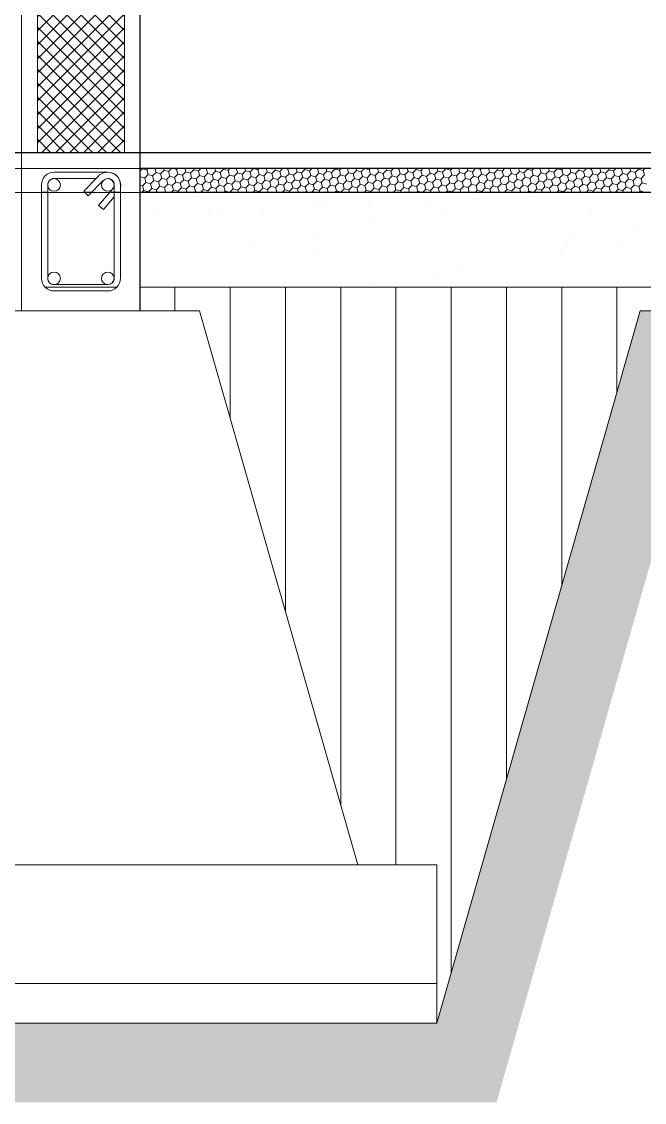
# Model space of a CAD drawing. Header units: millimetres. Extents: x -12161372 to 46643, y -9506984 to 15358.
# Drawn here: x 34884.7 to 34963.4, y 4065.6 to 4202.1 of the extents above; entities that cross this region are included whole.
import ezdxf

# ---------------------------------------------------------------- set-up
doc = ezdxf.new("R2010")
doc.units = ezdxf.units.MM
for name, color, linetype, lineweight in [('as', 7, 'Continuous', 0), ('bata', 249, 'Continuous', 9), ('detail balok', 7, 'Continuous', 9), ('dinding', 110, 'Continuous', 9), ('pondasi', 7, 'Continuous', 13)]:
    doc.layers.add(name, color=color, linetype=linetype, lineweight=lineweight)
doc.layers.add('NOITHAT', color=21, linetype='Continuous')
doc.layers.add('sloof', color=7, linetype='Continuous')

# ---------------------------------------------------------------- blocks, each defined once
blk = doc.blocks.new('*U171')
h = blk.add_hatch()
h.set_pattern_fill('ANSI37', color=256, scale=10)
h.set_pattern_definition([(45, (0, -112.2057), (-0.88388348, 0.88388348), []), (135, (0, -112.2057), (-0.88388348, -0.88388348), [])])
h.paths.add_polyline_path([(-12037.03, 6544.72), (-12026.03, 6544.72), (-12026.03, 6564.72), (-12037.03, 6564.72)])
at = {"layer": 'bata'}
blk.add_lwpolyline([(-12037.03, 6544.72), (-12037.03, 6564.72), (-12026.03, 6564.72), (-12026.03, 6544.72)], close=True, dxfattribs=at)
at = {"layer": 'dinding'}
blk.add_lwpolyline([(-12039.03, 6544.72), (-12039.03, 6564.72), (-12024.03, 6564.72), (-12024.03, 6544.72)], close=True, dxfattribs=at)

msp = doc.modelspace()

# ---------------------------------------------------------------- hatches: boundary and pattern name
at = {"layer": 'pondasi', "ltscale": 10}
h = msp.add_hatch(dxfattribs=at)
h.set_pattern_fill('AR-PARQ1', color=256, scale=0.07)
h.set_pattern_definition([(90, (0, 1661.965), (-21.336, 21.336), [21.336, -21.336]), (90, (3.556, 1661.965), (-21.336, 21.336), [21.336, -21.336]), (90, (7.112, 1661.965), (-21.336, 21.336), [21.336, -21.336]), (90, (10.668, 1661.965), (-21.336, 21.336), [21.336, -21.336]), (90, (14.224, 1661.965), (-21.336, 21.336), [21.336, -21.336]), (90, (17.78, 1661.965), (-21.336, 21.336), [21.336, -21.336]), (90, (21.336, 1661.965), (-21.336, 21.336), [21.336, -21.336]), (0, (0, 1683.3), (21.336, -21.336), [21.336, -21.336]), (0, (0, 1686.857), (21.336, -21.336), [21.336, -21.336]), (0, (0, 1690.413), (21.336, -21.336), [21.336, -21.336]), (0, (0, 1693.969), (21.336, -21.336), [21.336, -21.336]), (0, (0, 1697.525), (21.336, -21.336), [21.336, -21.336]), (0, (0, 1701.08), (21.336, -21.336), [21.336, -21.336]), (0, (0, 1704.637), (21.336, -21.336), [21.336, -21.336])])
h.paths.add_polyline_path([(33999.66, 4075.56), (33999.66, 4065.56), (34059.703, 4065.56), (34085.417, 4155.56), (34213.826, 4155.56), (34239.54, 4065.56), (34344.626, 4065.56), (34370.34, 4155.56), (34513.903, 4155.56), (34539.617, 4065.56), (34644.703, 4065.56), (34670.417, 4155.56), (34813.903, 4155.56), (34839.617, 4065.56), (34944.703, 4065.56), (34970.417, 4155.56), (35098.903, 4155.56), (35124.617, 4065.56), (35229.703, 4065.56), (35263.589, 4185.56), (35253.589, 4185.56), (35222.16, 4075.56), (35132.16, 4075.56), (35106.446, 4165.56), (34962.874, 4165.56), (34937.16, 4075.56), (34847.16, 4075.56), (34821.446, 4165.56), (34662.874, 4165.56), (34637.16, 4075.56), (34547.16, 4075.56), (34521.446, 4165.56), (34362.797, 4165.56), (34337.083, 4075.56), (34247.083, 4075.56), (34221.369, 4165.56), (34077.874, 4165.56), (34052.16, 4075.56)])
h.paths.add_polyline_path([(33932.137, 4180.641), (33932.056, 4180.56), (33932.16, 4180.56)])
h = msp.add_hatch(dxfattribs=at)
h.set_pattern_fill('ANSI31', color=256, scale=2.2, angle=45)
h.set_pattern_definition([(90, (0, 1661.965), (-6.985, 9e-16), [])])
h.paths.add_polyline_path([(35132.16, 4075.56), (35132.16, 4095.56), (35142.16, 4095.56), (35162.16, 4165.56), (35169.66, 4165.56), (35169.66, 4168.56), (34899.66, 4168.56), (34899.66, 4165.56), (34907.16, 4165.56), (34927.16, 4095.56), (34937.16, 4095.56), (34937.16, 4075.56), (34962.874, 4165.56), (35106.446, 4165.56)])
h.paths.add_polyline_path([(35248.732, 4168.56), (35184.66, 4168.56), (35184.66, 4165.56), (35192.16, 4165.56), (35212.16, 4095.56), (35222.16, 4095.56), (35222.16, 4075.56)])
h.paths.add_polyline_path([(34847.16, 4075.56), (34847.16, 4095.56), (34857.16, 4095.56), (34877.16, 4165.56), (34884.66, 4165.56), (34884.66, 4168.56), (34599.66, 4168.56), (34599.66, 4165.56), (34607.16, 4165.56), (34627.16, 4095.56), (34637.16, 4095.56), (34637.16, 4075.56), (34662.874, 4165.56), (34821.446, 4165.56)])
h.paths.add_polyline_path([(34299.583, 4168.56), (34299.583, 4165.56), (34307.083, 4165.56), (34327.083, 4095.56), (34337.083, 4095.56), (34337.083, 4075.56), (34362.797, 4165.56), (34521.446, 4165.56), (34547.16, 4075.56), (34547.16, 4095.56), (34557.16, 4095.56), (34577.16, 4165.56), (34584.66, 4165.56), (34584.66, 4168.56)])
h.paths.add_polyline_path([(34247.083, 4075.56), (34247.083, 4095.56), (34257.083, 4095.56), (34277.083, 4165.56), (34284.583, 4165.56), (34284.583, 4168.56), (34014.66, 4168.56), (34014.66, 4165.56), (34022.16, 4165.56), (34042.16, 4095.56), (34052.16, 4095.56), (34052.16, 4075.56), (34077.874, 4165.56), (34221.369, 4165.56)])

# ---------------------------------------------------------------- linework, layer by layer
at = {"layer": 'as', "ltscale": 10}
for p, q in [((34899.66, 4185.56), (34899.66, 4406.717)), ((34894.143, 4182.304), (34892.508, 4180.662)), ((34894.974, 4182.004), (34893.075, 4180.097)), ((34892.508, 4180.662), (34893.075, 4180.097)), ((34896.149, 4180.918), (34894.398, 4178.875)), ((34896.368, 4179.945), (34895.005, 4178.354)), ((34895.005, 4178.354), (34894.398, 4178.875)), ((34877.16, 4165.56), (34907.16, 4165.56)), ((34907.16, 4165.56), (34927.16, 4095.56)), ((34962.874, 4165.56), (34937.16, 4075.56)), ((34937.16, 4095.56), (34847.16, 4095.56)), ((34857.16, 4095.56), (34927.16, 4095.56)), ((34937.16, 4075.56), (34937.16, 4095.56)), ((34847.16, 4080.56), (34937.16, 4080.56)), ((34847.16, 4075.56), (34937.16, 4075.56))]:
    msp.add_line(p, q, dxfattribs=at)
msp.add_lwpolyline([(34884.66, 4185.56), (34884.66, 4165.56), (34899.66, 4165.56), (34899.66, 4185.56)], dxfattribs=at)
msp.add_lwpolyline([(34895.568, 4183.068), (34888.768, 4183.068, 0.4142136), (34887.168, 4181.468), (34887.168, 4169.668, 0.4142136), (34888.768, 4168.068), (34895.568, 4168.068, 0.4142136), (34897.168, 4169.668), (34897.168, 4181.468, 0.4142136)], format="xyb", close=True, dxfattribs=at)
for points in [[(34894.108, 4182.268), (34888.768, 4182.268, 0.4142136), (34887.968, 4181.468), (34887.968, 4169.668, 0.4142136), (34888.768, 4168.868), (34895.568, 4168.868)], [(34896.134, 4169.102, 0.1989124), (34896.368, 4169.668), (34896.368, 4181.468, 0.4142136), (34895.568, 4182.268)]]:
    msp.add_lwpolyline(points, format="xyb", dxfattribs=at)
for centre in [(34888.76, 4181.46), (34895.56, 4181.46), (34895.56, 4181.46), (34888.76, 4169.66), (34895.56, 4169.66)]:
    msp.add_circle(centre, 0.8, dxfattribs=at)
msp.add_arc((34895.537, 4181.414), 1.653, 350.61438, 147.43804, dxfattribs=at)
at = {"layer": 'detail balok', "ltscale": 10}
for p, q in [((34167.169, 4185.521), (36929.482, 4185.521)), ((34598.16, 4185.56), (34886.16, 4185.56)), ((34898.16, 4185.56), (35171.16, 4185.56)), ((34599.66, 4183.521), (36929.482, 4183.521)), ((34899.66, 4183.56), (35169.66, 4183.56)), ((34599.66, 4180.521), (36929.482, 4180.521)), ((34887.168, 4180.56), (34887.968, 4180.56)), ((34892.611, 4180.56), (34893.535, 4180.56)), ((34895.842, 4180.56), (34897.168, 4180.56)), ((34899.66, 4180.56), (35169.66, 4180.56)), ((34887.614, 4168.56), (34896.722, 4168.56)), ((34899.66, 4168.56), (35169.66, 4168.56))]:
    msp.add_line(p, q, dxfattribs=at)
at = {"layer": 'NOITHAT', "ltscale": 10}
msp.add_line((34899.66, 4165.56), (34899.66, 4985.56), dxfattribs=at)
at = {"layer": 'pondasi', "ltscale": 10}
for p, q in [((34899.66, 4183.256), (34899.908, 4183.503)), ((34899.907, 4183.503), (34899.892, 4183.56)), ((34900.49, 4183.347), (34899.908, 4183.503)), ((34900.49, 4183.347), (34900.703, 4183.56)), ((34900.646, 4182.764), (34900.49, 4183.347)), ((34901.656, 4183.035), (34901.515, 4183.56)), ((34902.665, 4183.305), (34902.597, 4183.56)), ((34903.248, 4183.149), (34903.658, 4183.56)), ((34904.257, 4183.419), (34903.733, 4183.56)), ((34904.257, 4183.419), (34904.397, 4183.56)), ((34904.413, 4182.837), (34904.257, 4183.419)), ((34905.422, 4183.107), (34905.301, 4183.56)), ((34906.005, 4182.951), (34906.431, 4183.378)), ((34906.431, 4183.377), (34906.383, 4183.56)), ((34907.014, 4183.221), (34906.432, 4183.377)), ((34907.014, 4183.221), (34907.352, 4183.56)), ((34908.023, 4183.492), (34907.77, 4183.56)), ((34908.023, 4183.492), (34908.091, 4183.56)), ((34908.179, 4182.909), (34908.023, 4183.492)), ((34909.189, 4183.179), (34909.087, 4183.56)), ((34909.771, 4183.023), (34910.198, 4183.45)), ((34910.198, 4183.45), (34910.169, 4183.56)), ((34910.781, 4183.294), (34910.198, 4183.45)), ((34910.781, 4183.294), (34911.046, 4183.56)), ((34911.946, 4182.982), (34911.791, 4183.56)), ((34912.955, 4183.252), (34912.873, 4183.56)), ((34913.538, 4183.096), (34913.965, 4183.522)), ((34913.965, 4183.522), (34913.955, 4183.56)), ((34914.547, 4183.366), (34913.965, 4183.522)), ((34914.547, 4183.366), (34914.741, 4183.56)), ((34914.703, 4182.784), (34914.547, 4183.366)), ((34915.713, 4183.054), (34915.577, 4183.56)), ((34916.295, 4182.898), (34916.722, 4183.325)), ((34916.722, 4183.324), (34916.659, 4183.56)), ((34917.305, 4183.168), (34916.722, 4183.324)), ((34917.305, 4183.168), (34917.696, 4183.56)), ((34918.314, 4183.439), (34917.863, 4183.56)), ((34918.314, 4183.439), (34918.435, 4183.56)), ((34918.47, 4182.856), (34918.314, 4183.439)), ((34919.479, 4183.126), (34919.363, 4183.56)), ((34920.062, 4182.97), (34920.489, 4183.397)), ((34920.489, 4183.397), (34920.445, 4183.56)), ((34921.071, 4183.241), (34920.489, 4183.397)), ((34921.071, 4183.241), (34921.39, 4183.56)), ((34922.081, 4183.511), (34921.9, 4183.56)), ((34922.237, 4182.928), (34922.08, 4183.511)), ((34922.081, 4183.511), (34922.129, 4183.56)), ((34923.246, 4183.199), (34923.149, 4183.56)), ((34923.829, 4183.043), (34924.255, 4183.469)), ((34924.255, 4183.469), (34924.231, 4183.56)), ((34924.838, 4183.313), (34924.255, 4183.469)), ((34924.838, 4183.313), (34925.084, 4183.56)), ((34926.003, 4183.001), (34925.854, 4183.56)), ((34927.012, 4183.271), (34926.935, 4183.56)), ((34927.595, 4183.115), (34928.022, 4183.542)), ((34928.022, 4183.542), (34928.017, 4183.56)), ((34928.605, 4183.386), (34928.022, 4183.542)), ((34928.604, 4183.386), (34928.778, 4183.56)), ((34928.761, 4182.803), (34928.604, 4183.386)), ((34929.77, 4183.073), (34929.64, 4183.56)), ((34930.353, 4182.917), (34930.779, 4183.344)), ((34930.779, 4183.344), (34930.721, 4183.56)), ((34931.362, 4183.188), (34930.779, 4183.344)), ((34931.362, 4183.188), (34931.734, 4183.56)), ((34932.371, 4183.458), (34931.992, 4183.56)), ((34932.371, 4183.458), (34932.472, 4183.56)), ((34932.527, 4182.875), (34932.371, 4183.458)), ((34933.536, 4183.146), (34933.426, 4183.56)), ((34934.119, 4182.99), (34934.546, 4183.416)), ((34934.546, 4183.416), (34934.507, 4183.56)), ((34935.128, 4183.26), (34934.546, 4183.416)), ((34935.128, 4183.26), (34935.428, 4183.56)), ((34936.138, 4183.531), (34936.029, 4183.56)), ((34936.138, 4183.531), (34936.167, 4183.56)), ((34936.294, 4182.948), (34936.138, 4183.531)), ((34937.303, 4183.218), (34937.212, 4183.56)), ((34937.886, 4183.062), (34938.312, 4183.489)), ((34938.312, 4183.489), (34938.293, 4183.56)), ((34938.895, 4183.333), (34938.312, 4183.489)), ((34938.895, 4183.333), (34939.122, 4183.56)), ((34939.051, 4182.75), (34938.895, 4183.333)), ((34940.06, 4183.02), (34939.916, 4183.56)), ((34941.07, 4183.291), (34940.998, 4183.56)), ((34941.652, 4183.135), (34942.077, 4183.56)), ((34942.662, 4183.405), (34942.085, 4183.56)), ((34942.662, 4183.405), (34942.816, 4183.56)), ((34942.818, 4182.822), (34942.662, 4183.405)), ((34943.827, 4183.093), (34943.702, 4183.56)), ((34944.41, 4182.937), (34944.836, 4183.363)), ((34944.836, 4183.363), (34944.784, 4183.56)), ((34945.419, 4183.207), (34944.836, 4183.363)), ((34945.419, 4183.207), (34945.771, 4183.56)), ((34946.428, 4183.478), (34946.122, 4183.56)), ((34946.428, 4183.478), (34946.51, 4183.56)), ((34946.584, 4182.895), (34946.428, 4183.478)), ((34947.594, 4183.165), (34947.488, 4183.56)), ((34948.176, 4183.009), (34948.603, 4183.436)), ((34948.603, 4183.436), (34948.57, 4183.56)), ((34949.186, 4183.28), (34948.603, 4183.436)), ((34949.186, 4183.28), (34949.466, 4183.56)), ((34950.195, 4183.55), (34950.159, 4183.56)), ((34950.195, 4183.55), (34950.204, 4183.56)), ((34950.351, 4182.967), (34950.195, 4183.55)), ((34951.36, 4183.238), (34951.274, 4183.56)), ((34951.943, 4183.082), (34952.369, 4183.508)), ((34952.369, 4183.508), (34952.356, 4183.56)), ((34952.952, 4183.352), (34952.37, 4183.508)), ((34952.952, 4183.352), (34953.16, 4183.56)), ((34953.108, 4182.769), (34952.952, 4183.352)), ((34954.117, 4183.04), (34953.978, 4183.56)), ((34955.127, 4183.31), (34955.06, 4183.56)), ((34955.71, 4183.154), (34956.115, 4183.56)), ((34956.719, 4183.424), (34956.214, 4183.56)), ((34956.719, 4183.425), (34956.854, 4183.56)), ((34956.875, 4182.842), (34956.719, 4183.424)), ((34957.884, 4183.112), (34957.764, 4183.56)), ((34958.467, 4182.956), (34958.893, 4183.383)), ((34958.893, 4183.383), (34958.846, 4183.56)), ((34959.476, 4183.227), (34958.893, 4183.383)), ((34959.476, 4183.227), (34959.809, 4183.56)), ((34960.485, 4183.497), (34960.251, 4183.56)), ((34960.485, 4183.497), (34960.548, 4183.56)), ((34960.641, 4182.914), (34960.485, 4183.497)), ((34961.651, 4183.185), (34961.55, 4183.56)), ((34962.233, 4183.029), (34962.66, 4183.455)), ((34962.66, 4183.455), (34962.632, 4183.56)), ((34963.243, 4183.299), (34962.66, 4183.455)), ((34963.243, 4183.299), (34963.503, 4183.56)), ((34900.22, 4182.338), (34899.66, 4182.488)), ((34900.22, 4182.338), (34900.646, 4182.764)), ((34900.376, 4181.755), (34900.22, 4182.338)), ((34901.229, 4182.608), (34900.646, 4182.764)), ((34900.959, 4181.599), (34901.385, 4182.025)), ((34901.229, 4182.608), (34901.656, 4183.035)), ((34901.385, 4182.025), (34901.229, 4182.608)), ((34901.968, 4181.869), (34901.385, 4182.025)), ((34902.238, 4182.878), (34901.656, 4183.035)), ((34901.968, 4181.869), (34902.394, 4182.296)), ((34902.238, 4182.879), (34902.665, 4183.305)), ((34902.394, 4182.296), (34902.238, 4182.878)), ((34902.977, 4182.14), (34902.394, 4182.296)), ((34903.248, 4183.149), (34902.665, 4183.305)), ((34902.977, 4182.14), (34903.404, 4182.566)), ((34903.133, 4181.557), (34902.977, 4182.14)), ((34903.404, 4182.566), (34903.247, 4183.149)), ((34903.986, 4182.41), (34903.404, 4182.566)), ((34903.986, 4182.41), (34904.413, 4182.837)), ((34904.142, 4181.827), (34903.986, 4182.41)), ((34904.996, 4182.68), (34904.413, 4182.837)), ((34904.725, 4181.671), (34905.152, 4182.098)), ((34904.996, 4182.681), (34905.422, 4183.107)), ((34905.152, 4182.098), (34904.996, 4182.68)), ((34905.735, 4181.942), (34905.152, 4182.098)), ((34906.005, 4182.951), (34905.422, 4183.107)), ((34905.734, 4181.942), (34906.161, 4182.368)), ((34906.161, 4182.368), (34906.005, 4182.951)), ((34906.744, 4182.212), (34906.161, 4182.368)), ((34906.744, 4182.212), (34907.17, 4182.639)), ((34906.9, 4181.629), (34906.744, 4182.212)), ((34907.17, 4182.639), (34907.014, 4183.221)), ((34907.753, 4182.482), (34907.17, 4182.639)), ((34907.753, 4182.483), (34908.18, 4182.909)), ((34907.909, 4181.9), (34907.753, 4182.482)), ((34908.762, 4182.753), (34908.18, 4182.909)), ((34908.492, 4181.744), (34908.918, 4182.17)), ((34908.762, 4182.753), (34909.189, 4183.18)), ((34908.918, 4182.17), (34908.762, 4182.753)), ((34909.501, 4182.014), (34908.918, 4182.17)), ((34909.772, 4183.023), (34909.189, 4183.179)), ((34909.501, 4182.014), (34909.928, 4182.441)), ((34909.657, 4181.431), (34909.501, 4182.014)), ((34909.928, 4182.441), (34909.771, 4183.023)), ((34910.51, 4182.285), (34909.928, 4182.441)), ((34910.51, 4182.285), (34910.937, 4182.711)), ((34910.666, 4181.702), (34910.51, 4182.285)), ((34910.937, 4182.711), (34910.781, 4183.294)), ((34911.52, 4182.555), (34910.937, 4182.711)), ((34911.249, 4181.546), (34911.676, 4181.972)), ((34911.52, 4182.555), (34911.946, 4182.982)), ((34911.676, 4181.972), (34911.52, 4182.555)), ((34912.258, 4181.816), (34911.676, 4181.972)), ((34912.529, 4182.825), (34911.946, 4182.982)), ((34912.258, 4181.816), (34912.685, 4182.243)), ((34912.529, 4182.826), (34912.955, 4183.252)), ((34912.685, 4182.243), (34912.529, 4182.825)), ((34913.268, 4182.087), (34912.685, 4182.243)), ((34913.538, 4183.096), (34912.955, 4183.252)), ((34913.268, 4182.087), (34913.694, 4182.513)), ((34913.424, 4181.504), (34913.268, 4182.087)), ((34913.694, 4182.513), (34913.538, 4183.096)), ((34914.277, 4182.357), (34913.694, 4182.513)), ((34914.277, 4182.357), (34914.703, 4182.784)), ((34914.433, 4181.774), (34914.277, 4182.357)), ((34915.286, 4182.627), (34914.704, 4182.784)), ((34915.016, 4181.618), (34915.442, 4182.045)), ((34915.286, 4182.628), (34915.713, 4183.054)), ((34915.442, 4182.045), (34915.286, 4182.627)), ((34916.025, 4181.889), (34915.442, 4182.045)), ((34916.295, 4182.898), (34915.713, 4183.054)), ((34916.025, 4181.889), (34916.452, 4182.315)), ((34916.451, 4182.315), (34916.295, 4182.898)), ((34917.034, 4182.159), (34916.452, 4182.315)), ((34917.034, 4182.159), (34917.461, 4182.586)), ((34917.19, 4181.576), (34917.034, 4182.159)), ((34917.461, 4182.586), (34917.305, 4183.168)), ((34918.044, 4182.429), (34917.461, 4182.586)), ((34918.2, 4181.847), (34918.043, 4182.429)), ((34918.044, 4182.43), (34918.47, 4182.856)), ((34919.053, 4182.7), (34918.47, 4182.856)), ((34918.782, 4181.691), (34919.209, 4182.117)), ((34919.053, 4182.7), (34919.479, 4183.127)), ((34919.209, 4182.117), (34919.053, 4182.7)), ((34919.792, 4181.961), (34919.209, 4182.117)), ((34920.062, 4182.97), (34919.479, 4183.126)), ((34919.792, 4181.961), (34920.218, 4182.388)), ((34919.948, 4181.378), (34919.792, 4181.961)), ((34920.218, 4182.388), (34920.062, 4182.97)), ((34920.801, 4182.231), (34920.218, 4182.388)), ((34920.801, 4182.232), (34921.227, 4182.658)), ((34920.957, 4181.649), (34920.801, 4182.231)), ((34921.227, 4182.658), (34921.071, 4183.241)), ((34921.81, 4182.502), (34921.227, 4182.658)), ((34921.81, 4182.502), (34922.237, 4182.929)), ((34921.966, 4181.919), (34921.81, 4182.502)), ((34922.819, 4182.772), (34922.237, 4182.928)), ((34922.549, 4181.763), (34922.976, 4182.19)), ((34922.819, 4182.772), (34923.246, 4183.199)), ((34922.975, 4182.19), (34922.819, 4182.772)), ((34923.558, 4182.034), (34922.976, 4182.19)), ((34923.829, 4183.043), (34923.246, 4183.199)), ((34923.558, 4182.034), (34923.985, 4182.46)), ((34923.714, 4181.451), (34923.558, 4182.034)), ((34923.985, 4182.46), (34923.829, 4183.043)), ((34924.568, 4182.304), (34923.985, 4182.46)), ((34924.567, 4182.304), (34924.994, 4182.731)), ((34924.724, 4181.721), (34924.567, 4182.304)), ((34924.994, 4182.731), (34924.838, 4183.313)), ((34925.577, 4182.574), (34924.994, 4182.731)), ((34925.306, 4181.565), (34925.733, 4181.992)), ((34925.577, 4182.574), (34926.003, 4183.001)), ((34925.733, 4181.992), (34925.577, 4182.574)), ((34926.316, 4181.836), (34925.733, 4181.992)), ((34926.586, 4182.845), (34926.003, 4183.001)), ((34926.316, 4181.836), (34926.742, 4182.262)), ((34926.586, 4182.845), (34927.013, 4183.271)), ((34926.742, 4182.262), (34926.586, 4182.845)), ((34927.325, 4182.106), (34926.742, 4182.262)), ((34927.595, 4183.115), (34927.013, 4183.271)), ((34927.325, 4182.106), (34927.751, 4182.533)), ((34927.481, 4181.523), (34927.325, 4182.106)), ((34927.751, 4182.533), (34927.595, 4183.115)), ((34928.334, 4182.376), (34927.751, 4182.533)), ((34928.334, 4182.377), (34928.761, 4182.803)), ((34928.49, 4181.794), (34928.334, 4182.376)), ((34929.343, 4182.647), (34928.761, 4182.803)), ((34929.073, 4181.638), (34929.499, 4182.064)), ((34929.343, 4182.647), (34929.77, 4183.074)), ((34929.499, 4182.064), (34929.343, 4182.647)), ((34930.082, 4181.908), (34929.5, 4182.064)), ((34930.353, 4182.917), (34929.77, 4183.073)), ((34930.082, 4181.908), (34930.509, 4182.335)), ((34930.509, 4182.335), (34930.352, 4182.917)), ((34931.091, 4182.178), (34930.509, 4182.335)), ((34931.091, 4182.179), (34931.518, 4182.605)), ((34931.247, 4181.596), (34931.091, 4182.178)), ((34931.518, 4182.605), (34931.362, 4183.188)), ((34932.101, 4182.449), (34931.518, 4182.605)), ((34932.101, 4182.449), (34932.527, 4182.876)), ((34932.257, 4181.866), (34932.101, 4182.449)), ((34933.11, 4182.719), (34932.527, 4182.875)), ((34932.839, 4181.71), (34933.266, 4182.137)), ((34933.11, 4182.719), (34933.536, 4183.146)), ((34933.266, 4182.137), (34933.11, 4182.719)), ((34933.849, 4181.98), (34933.266, 4182.137)), ((34934.119, 4182.99), (34933.537, 4183.146)), ((34933.849, 4181.981), (34934.275, 4182.407)), ((34934.005, 4181.398), (34933.849, 4181.98)), ((34934.275, 4182.407), (34934.119, 4182.99)), ((34934.858, 4182.251), (34934.275, 4182.407)), ((34934.858, 4182.251), (34935.285, 4182.678)), ((34935.014, 4181.668), (34934.858, 4182.251)), ((34935.284, 4182.677), (34935.128, 4183.26)), ((34935.867, 4182.521), (34935.285, 4182.677)), ((34935.867, 4182.521), (34936.294, 4182.948)), ((34936.023, 4181.939), (34935.867, 4182.521)), ((34936.877, 4182.792), (34936.294, 4182.948)), ((34936.606, 4181.783), (34937.033, 4182.209)), ((34937.033, 4182.209), (34936.876, 4182.792)), ((34936.877, 4182.792), (34937.303, 4183.218)), ((34937.615, 4182.053), (34937.033, 4182.209)), ((34937.886, 4183.062), (34937.303, 4183.218)), ((34937.615, 4182.053), (34938.042, 4182.48)), ((34937.771, 4181.47), (34937.615, 4182.053)), ((34938.042, 4182.479), (34937.886, 4183.062)), ((34938.625, 4182.323), (34938.042, 4182.479)), ((34938.625, 4182.323), (34939.051, 4182.75)), ((34938.781, 4181.741), (34938.625, 4182.323)), ((34939.634, 4182.594), (34939.051, 4182.75)), ((34939.363, 4181.585), (34939.79, 4182.011)), ((34939.634, 4182.594), (34940.06, 4183.02)), ((34939.79, 4182.011), (34939.634, 4182.594)), ((34940.373, 4181.855), (34939.79, 4182.011)), ((34940.643, 4182.864), (34940.06, 4183.02)), ((34940.373, 4181.855), (34940.799, 4182.282)), ((34940.643, 4182.864), (34941.07, 4183.291)), ((34940.799, 4182.282), (34940.643, 4182.864)), ((34941.382, 4182.125), (34940.799, 4182.282)), ((34941.652, 4183.135), (34941.07, 4183.291)), ((34941.382, 4182.126), (34941.808, 4182.552)), ((34941.538, 4181.543), (34941.382, 4182.125)), ((34941.808, 4182.552), (34941.652, 4183.135)), ((34942.391, 4182.396), (34941.809, 4182.552)), ((34942.391, 4182.396), (34942.818, 4182.823)), ((34942.547, 4181.813), (34942.391, 4182.396)), ((34943.401, 4182.666), (34942.818, 4182.822)), ((34943.13, 4181.657), (34943.557, 4182.084)), ((34943.4, 4182.666), (34943.827, 4183.093)), ((34943.557, 4182.084), (34943.4, 4182.666)), ((34944.139, 4181.927), (34943.557, 4182.084)), ((34944.41, 4182.937), (34943.827, 4183.093)), ((34944.139, 4181.928), (34944.566, 4182.354)), ((34944.566, 4182.354), (34944.41, 4182.937)), ((34945.149, 4182.198), (34944.566, 4182.354)), ((34945.305, 4181.615), (34945.148, 4182.198)), ((34945.149, 4182.198), (34945.575, 4182.625)), ((34945.575, 4182.624), (34945.419, 4183.207)), ((34946.158, 4182.468), (34945.575, 4182.624)), ((34946.158, 4182.468), (34946.584, 4182.895)), ((34946.314, 4181.886), (34946.158, 4182.468)), ((34947.167, 4182.739), (34946.584, 4182.895)), ((34946.897, 4181.73), (34947.323, 4182.156)), ((34947.167, 4182.739), (34947.594, 4183.165)), ((34947.323, 4182.156), (34947.167, 4182.739)), ((34947.906, 4182), (34947.323, 4182.156)), ((34948.176, 4183.009), (34947.594, 4183.165)), ((34947.906, 4182), (34948.332, 4182.427)), ((34948.062, 4181.417), (34947.906, 4182)), ((34948.332, 4182.426), (34948.176, 4183.009)), ((34948.915, 4182.27), (34948.332, 4182.426)), ((34948.915, 4182.27), (34949.342, 4182.697)), ((34949.071, 4181.688), (34948.915, 4182.27)), ((34949.342, 4182.697), (34949.185, 4183.28)), ((34949.924, 4182.541), (34949.342, 4182.697)), ((34949.924, 4182.541), (34950.351, 4182.967)), ((34950.08, 4181.958), (34949.924, 4182.541)), ((34950.934, 4182.811), (34950.351, 4182.967)), ((34950.663, 4181.802), (34951.09, 4182.229)), ((34950.934, 4182.811), (34951.36, 4183.238)), ((34951.09, 4182.228), (34950.934, 4182.811)), ((34951.673, 4182.072), (34951.09, 4182.228)), ((34951.943, 4183.082), (34951.36, 4183.238)), ((34951.672, 4182.072), (34952.099, 4182.499)), ((34951.829, 4181.49), (34951.672, 4182.072)), ((34952.099, 4182.499), (34951.943, 4183.082)), ((34952.682, 4182.343), (34952.099, 4182.499)), ((34952.682, 4182.343), (34953.108, 4182.769)), ((34952.838, 4181.76), (34952.682, 4182.343)), ((34953.691, 4182.613), (34953.108, 4182.769)), ((34953.421, 4181.604), (34953.847, 4182.031)), ((34953.691, 4182.613), (34954.118, 4183.04)), ((34953.847, 4182.031), (34953.691, 4182.613)), ((34954.43, 4181.874), (34953.847, 4182.031)), ((34954.7, 4182.884), (34954.118, 4183.04)), ((34954.43, 4181.874), (34954.856, 4182.301)), ((34954.7, 4182.884), (34955.127, 4183.31)), ((34954.856, 4182.301), (34954.7, 4182.884)), ((34955.439, 4182.145), (34954.856, 4182.301)), ((34955.71, 4183.154), (34955.127, 4183.31)), ((34955.439, 4182.145), (34955.866, 4182.571)), ((34955.595, 4181.562), (34955.439, 4182.145)), ((34955.866, 4182.571), (34955.709, 4183.154)), ((34956.448, 4182.415), (34955.866, 4182.571)), ((34956.448, 4182.415), (34956.875, 4182.842)), ((34956.604, 4181.833), (34956.448, 4182.415)), ((34957.458, 4182.686), (34956.875, 4182.842)), ((34957.187, 4181.677), (34957.614, 4182.103)), ((34957.458, 4182.686), (34957.884, 4183.112)), ((34957.614, 4182.103), (34957.458, 4182.686)), ((34958.196, 4181.947), (34957.614, 4182.103)), ((34958.467, 4182.956), (34957.884, 4183.112)), ((34958.196, 4181.947), (34958.623, 4182.374)), ((34958.623, 4182.373), (34958.467, 4182.956)), ((34959.206, 4182.217), (34958.623, 4182.373)), ((34959.206, 4182.217), (34959.632, 4182.644)), ((34959.362, 4181.635), (34959.206, 4182.217)), ((34959.632, 4182.644), (34959.476, 4183.227)), ((34960.215, 4182.488), (34959.632, 4182.644)), ((34960.215, 4182.488), (34960.641, 4182.914)), ((34960.371, 4181.905), (34960.215, 4182.488)), ((34961.224, 4182.758), (34960.642, 4182.914)), ((34960.954, 4181.749), (34961.38, 4182.176)), ((34961.224, 4182.758), (34961.651, 4183.185)), ((34961.38, 4182.175), (34961.224, 4182.758)), ((34961.963, 4182.019), (34961.38, 4182.175)), ((34962.233, 4183.029), (34961.651, 4183.185)), ((34961.963, 4182.019), (34962.39, 4182.446)), ((34962.119, 4181.437), (34961.963, 4182.019)), ((34962.389, 4182.446), (34962.233, 4183.029)), ((34962.972, 4182.29), (34962.39, 4182.446)), ((34962.972, 4182.29), (34963.399, 4182.716)), ((34963.128, 4181.707), (34962.972, 4182.29)), ((34963.399, 4182.716), (34963.243, 4183.299)), ((34899.949, 4181.328), (34899.66, 4181.406)), ((34899.919, 4180.56), (34900.105, 4180.746)), ((34899.949, 4181.328), (34900.376, 4181.755)), ((34900.105, 4180.746), (34899.949, 4181.328)), ((34900.688, 4180.589), (34900.106, 4180.746)), ((34900.959, 4181.599), (34900.376, 4181.755)), ((34900.688, 4180.59), (34901.115, 4181.016)), ((34901.115, 4181.016), (34900.959, 4181.599)), ((34901.697, 4180.86), (34901.115, 4181.016)), ((34901.697, 4180.86), (34902.124, 4181.287)), ((34901.778, 4180.56), (34901.697, 4180.86)), ((34902.124, 4181.286), (34901.968, 4181.869)), ((34902.707, 4181.13), (34902.124, 4181.286)), ((34902.707, 4181.13), (34903.133, 4181.557)), ((34902.86, 4180.56), (34902.707, 4181.13)), ((34903.716, 4181.401), (34903.133, 4181.557)), ((34903.614, 4180.56), (34903.872, 4180.818)), ((34903.716, 4181.401), (34904.143, 4181.827)), ((34903.872, 4180.818), (34903.716, 4181.401)), ((34904.455, 4180.662), (34903.872, 4180.818)), ((34904.725, 4181.671), (34904.143, 4181.827)), ((34904.455, 4180.662), (34904.881, 4181.089)), ((34904.482, 4180.56), (34904.455, 4180.662)), ((34904.881, 4181.089), (34904.725, 4181.671)), ((34905.464, 4180.932), (34904.881, 4181.089)), ((34905.464, 4180.932), (34905.891, 4181.359)), ((34905.564, 4180.56), (34905.464, 4180.932)), ((34905.891, 4181.359), (34905.734, 4181.942)), ((34906.473, 4181.203), (34905.891, 4181.359)), ((34906.473, 4181.203), (34906.9, 4181.629)), ((34906.629, 4180.62), (34906.473, 4181.203)), ((34906.569, 4180.56), (34906.629, 4180.62)), ((34906.855, 4180.56), (34906.629, 4180.62)), ((34907.483, 4181.473), (34906.9, 4181.629)), ((34907.308, 4180.56), (34907.639, 4180.891)), ((34907.639, 4180.891), (34907.482, 4181.473)), ((34907.483, 4181.473), (34907.909, 4181.9)), ((34908.221, 4180.734), (34907.639, 4180.891)), ((34908.492, 4181.744), (34907.909, 4181.9)), ((34908.221, 4180.735), (34908.648, 4181.161)), ((34908.268, 4180.56), (34908.221, 4180.734)), ((34908.648, 4181.161), (34908.492, 4181.744)), ((34909.231, 4181.005), (34908.648, 4181.161)), ((34909.231, 4181.005), (34909.657, 4181.432)), ((34909.35, 4180.56), (34909.231, 4181.005)), ((34910.24, 4181.275), (34909.657, 4181.431)), ((34910.24, 4181.275), (34910.666, 4181.702)), ((34910.396, 4180.693), (34910.24, 4181.275)), ((34910.263, 4180.56), (34910.396, 4180.693)), ((34910.892, 4180.56), (34910.396, 4180.693)), ((34911.249, 4181.546), (34910.667, 4181.702)), ((34911.002, 4180.56), (34911.405, 4180.963)), ((34911.405, 4180.963), (34911.249, 4181.546)), ((34911.988, 4180.807), (34911.405, 4180.963)), ((34911.988, 4180.807), (34912.415, 4181.234)), ((34912.054, 4180.56), (34911.988, 4180.807)), ((34912.414, 4181.233), (34912.258, 4181.816)), ((34912.997, 4181.077), (34912.415, 4181.233)), ((34912.997, 4181.077), (34913.424, 4181.504)), ((34913.136, 4180.56), (34912.997, 4181.077)), ((34914.007, 4181.348), (34913.424, 4181.504)), ((34913.957, 4180.56), (34914.163, 4180.765)), ((34914.006, 4181.348), (34914.433, 4181.774)), ((34914.163, 4180.765), (34914.006, 4181.348)), ((34914.745, 4180.609), (34914.163, 4180.765)), ((34915.016, 4181.618), (34914.433, 4181.774)), ((34914.745, 4180.609), (34915.172, 4181.036)), ((34914.758, 4180.56), (34914.745, 4180.609)), ((34915.172, 4181.035), (34915.016, 4181.618)), ((34915.755, 4180.879), (34915.172, 4181.035)), ((34915.755, 4180.879), (34916.181, 4181.306)), ((34915.84, 4180.56), (34915.755, 4180.879)), ((34916.181, 4181.306), (34916.025, 4181.889)), ((34916.764, 4181.15), (34916.181, 4181.306)), ((34916.764, 4181.15), (34917.19, 4181.576)), ((34916.92, 4180.567), (34916.764, 4181.15)), ((34917.773, 4181.42), (34917.19, 4181.576)), ((34917.651, 4180.56), (34917.929, 4180.838)), ((34917.773, 4181.42), (34918.2, 4181.847)), ((34917.929, 4180.837), (34917.773, 4181.42)), ((34918.512, 4180.681), (34917.929, 4180.837)), ((34918.782, 4181.691), (34918.2, 4181.847)), ((34918.512, 4180.681), (34918.938, 4181.108)), ((34918.544, 4180.56), (34918.512, 4180.681)), ((34918.938, 4181.108), (34918.782, 4181.691)), ((34919.521, 4180.952), (34918.939, 4181.108)), ((34919.521, 4180.952), (34919.948, 4181.378)), ((34919.626, 4180.56), (34919.521, 4180.952)), ((34920.53, 4181.222), (34919.948, 4181.378)), ((34920.53, 4181.222), (34920.957, 4181.649)), ((34920.686, 4180.64), (34920.53, 4181.222)), ((34920.607, 4180.56), (34920.687, 4180.64)), ((34920.985, 4180.56), (34920.687, 4180.64)), ((34921.54, 4181.493), (34920.957, 4181.649)), ((34921.345, 4180.56), (34921.696, 4180.91)), ((34921.54, 4181.493), (34921.966, 4181.919)), ((34921.696, 4180.91), (34921.54, 4181.493)), ((34922.279, 4180.754), (34921.696, 4180.91)), ((34922.549, 4181.763), (34921.966, 4181.919)), ((34922.33, 4180.56), (34922.278, 4180.754)), ((34922.279, 4180.754), (34922.705, 4181.181)), ((34922.705, 4181.18), (34922.549, 4181.763)), ((34923.288, 4181.024), (34922.705, 4181.18)), ((34923.288, 4181.024), (34923.714, 4181.451)), ((34923.412, 4180.56), (34923.288, 4181.024)), ((34924.297, 4181.295), (34923.714, 4181.451)), ((34924.297, 4181.295), (34924.724, 4181.721)), ((34924.453, 4180.712), (34924.297, 4181.295)), ((34924.301, 4180.56), (34924.453, 4180.712)), ((34925.022, 4180.56), (34924.453, 4180.712)), ((34925.306, 4181.565), (34924.724, 4181.721)), ((34925.04, 4180.56), (34925.462, 4180.983)), ((34925.462, 4180.982), (34925.306, 4181.565)), ((34926.045, 4180.826), (34925.462, 4180.982)), ((34926.045, 4180.826), (34926.472, 4181.253)), ((34926.116, 4180.56), (34926.045, 4180.826)), ((34926.472, 4181.253), (34926.315, 4181.836)), ((34927.054, 4181.097), (34926.472, 4181.253)), ((34927.054, 4181.097), (34927.481, 4181.523)), ((34927.198, 4180.56), (34927.054, 4181.097)), ((34928.064, 4181.367), (34927.481, 4181.523)), ((34927.995, 4180.56), (34928.22, 4180.785)), ((34928.064, 4181.367), (34928.49, 4181.794)), ((34928.22, 4180.784), (34928.064, 4181.367)), ((34928.803, 4180.628), (34928.22, 4180.784)), ((34929.073, 4181.638), (34928.49, 4181.794)), ((34928.802, 4180.628), (34929.229, 4181.055)), ((34928.821, 4180.56), (34928.802, 4180.628)), ((34929.229, 4181.055), (34929.073, 4181.638)), ((34929.812, 4180.899), (34929.229, 4181.055)), ((34929.812, 4180.899), (34930.238, 4181.325)), ((34929.903, 4180.56), (34929.812, 4180.899)), ((34930.238, 4181.325), (34930.082, 4181.908)), ((34930.821, 4181.169), (34930.238, 4181.325)), ((34930.821, 4181.169), (34931.248, 4181.596)), ((34930.977, 4180.586), (34930.821, 4181.169)), ((34931.83, 4181.44), (34931.248, 4181.596)), ((34931.689, 4180.56), (34931.986, 4180.857)), ((34931.83, 4181.44), (34932.257, 4181.866)), ((34931.986, 4180.857), (34931.83, 4181.44)), ((34932.569, 4180.701), (34931.986, 4180.857)), ((34932.84, 4181.71), (34932.257, 4181.866)), ((34932.569, 4180.701), (34932.996, 4181.127)), ((34932.607, 4180.56), (34932.569, 4180.701)), ((34932.996, 4181.127), (34932.839, 4181.71)), ((34933.578, 4180.971), (34932.996, 4181.127)), ((34933.578, 4180.971), (34934.005, 4181.398)), ((34933.689, 4180.56), (34933.578, 4180.971)), ((34934.588, 4181.242), (34934.005, 4181.398)), ((34934.744, 4180.659), (34934.587, 4181.242)), ((34934.588, 4181.242), (34935.014, 4181.668)), ((34934.644, 4180.56), (34934.744, 4180.659)), ((34935.114, 4180.56), (34934.744, 4180.659)), ((34935.597, 4181.512), (34935.014, 4181.668)), ((34935.383, 4180.56), (34935.753, 4180.929)), ((34935.597, 4181.512), (34936.023, 4181.939)), ((34935.753, 4180.929), (34935.597, 4181.512)), ((34936.336, 4180.773), (34935.753, 4180.929)), ((34936.606, 4181.782), (34936.023, 4181.939)), ((34936.336, 4180.773), (34936.762, 4181.2)), ((34936.393, 4180.56), (34936.336, 4180.773)), ((34936.762, 4181.2), (34936.606, 4181.782)), ((34937.345, 4181.044), (34936.762, 4181.2)), ((34937.345, 4181.044), (34937.771, 4181.47)), ((34937.475, 4180.56), (34937.345, 4181.044)), ((34938.354, 4181.314), (34937.772, 4181.47)), ((34938.338, 4180.56), (34938.51, 4180.732)), ((34938.354, 4181.314), (34938.781, 4181.741)), ((34938.51, 4180.731), (34938.354, 4181.314)), ((34939.093, 4180.575), (34938.51, 4180.731)), ((34939.363, 4181.585), (34938.781, 4181.741)), ((34939.093, 4180.575), (34939.52, 4181.002)), ((34939.519, 4181.002), (34939.363, 4181.585)), ((34940.102, 4180.846), (34939.52, 4181.002)), ((34940.102, 4180.846), (34940.529, 4181.272)), ((34940.179, 4180.56), (34940.102, 4180.846)), ((34940.529, 4181.272), (34940.373, 4181.855)), ((34941.112, 4181.116), (34940.529, 4181.272)), ((34941.261, 4180.56), (34941.111, 4181.116)), ((34941.112, 4181.116), (34941.538, 4181.543)), ((34942.121, 4181.387), (34941.538, 4181.543)), ((34942.033, 4180.56), (34942.277, 4180.804)), ((34942.121, 4181.387), (34942.547, 4181.813)), ((34942.277, 4180.804), (34942.121, 4181.387)), ((34942.86, 4180.648), (34942.277, 4180.804)), ((34943.13, 4181.657), (34942.547, 4181.813)), ((34942.86, 4180.648), (34943.286, 4181.074)), ((34942.883, 4180.56), (34942.86, 4180.648)), ((34943.286, 4181.074), (34943.13, 4181.657)), ((34943.869, 4180.918), (34943.286, 4181.074)), ((34943.869, 4180.918), (34944.295, 4181.345)), ((34943.965, 4180.56), (34943.869, 4180.918)), ((34944.295, 4181.345), (34944.139, 4181.927)), ((34944.878, 4181.189), (34944.295, 4181.345)), ((34944.878, 4181.189), (34945.305, 4181.615)), ((34945.034, 4180.606), (34944.878, 4181.189)), ((34944.988, 4180.56), (34945.034, 4180.606)), ((34945.207, 4180.56), (34945.034, 4180.606)), ((34945.887, 4181.459), (34945.305, 4181.615)), ((34945.727, 4180.56), (34946.043, 4180.876)), ((34945.887, 4181.459), (34946.314, 4181.886)), ((34946.043, 4180.876), (34945.887, 4181.459)), ((34946.626, 4180.72), (34946.044, 4180.876)), ((34946.897, 4181.729), (34946.314, 4181.886)), ((34946.626, 4180.72), (34947.053, 4181.147)), ((34946.669, 4180.56), (34946.626, 4180.72)), ((34947.053, 4181.147), (34946.897, 4181.729)), ((34947.636, 4180.991), (34947.053, 4181.147)), ((34947.635, 4180.991), (34948.062, 4181.417)), ((34947.751, 4180.56), (34947.635, 4180.991)), ((34948.645, 4181.261), (34948.062, 4181.417)), ((34948.645, 4181.261), (34949.071, 4181.688)), ((34948.801, 4180.678), (34948.645, 4181.261)), ((34948.682, 4180.56), (34948.801, 4180.678)), ((34949.244, 4180.56), (34948.801, 4180.678)), ((34949.654, 4181.531), (34949.071, 4181.688)), ((34949.421, 4180.56), (34949.81, 4180.949)), ((34949.654, 4181.532), (34950.081, 4181.958)), ((34949.81, 4180.949), (34949.654, 4181.531)), ((34950.393, 4180.793), (34949.81, 4180.949)), ((34950.663, 4181.802), (34950.081, 4181.958)), ((34950.393, 4180.793), (34950.819, 4181.219)), ((34950.455, 4180.56), (34950.393, 4180.793)), ((34950.819, 4181.219), (34950.663, 4181.802)), ((34951.402, 4181.063), (34950.819, 4181.219)), ((34951.402, 4181.063), (34951.829, 4181.49)), ((34951.537, 4180.56), (34951.402, 4181.063)), ((34952.411, 4181.334), (34951.829, 4181.49)), ((34952.376, 4180.56), (34952.567, 4180.751)), ((34952.411, 4181.334), (34952.838, 4181.76)), ((34952.567, 4180.751), (34952.411, 4181.334)), ((34953.15, 4180.595), (34952.567, 4180.751)), ((34953.421, 4181.604), (34952.838, 4181.76)), ((34953.15, 4180.595), (34953.577, 4181.021)), ((34953.159, 4180.56), (34953.15, 4180.595)), ((34953.577, 4181.021), (34953.42, 4181.604)), ((34954.159, 4180.865), (34953.577, 4181.021)), ((34954.159, 4180.865), (34954.586, 4181.292)), ((34954.241, 4180.56), (34954.159, 4180.865)), ((34954.586, 4181.292), (34954.43, 4181.874)), ((34955.169, 4181.136), (34954.586, 4181.292)), ((34955.169, 4181.136), (34955.595, 4181.562)), ((34955.323, 4180.56), (34955.169, 4181.136)), ((34956.178, 4181.406), (34955.595, 4181.562)), ((34956.07, 4180.56), (34956.334, 4180.823)), ((34956.178, 4181.406), (34956.604, 4181.833)), ((34956.334, 4180.823), (34956.178, 4181.406)), ((34956.917, 4180.667), (34956.334, 4180.823)), ((34957.187, 4181.676), (34956.605, 4181.833)), ((34956.917, 4180.667), (34957.343, 4181.094)), ((34956.945, 4180.56), (34956.917, 4180.667)), ((34957.343, 4181.094), (34957.187, 4181.676)), ((34957.926, 4180.938), (34957.343, 4181.094)), ((34957.926, 4180.938), (34958.353, 4181.364)), ((34958.027, 4180.56), (34957.926, 4180.938)), ((34958.352, 4181.364), (34958.196, 4181.947)), ((34958.935, 4181.208), (34958.353, 4181.364)), ((34958.935, 4181.208), (34959.362, 4181.635)), ((34959.091, 4180.625), (34958.935, 4181.208)), ((34959.026, 4180.56), (34959.091, 4180.625)), ((34959.337, 4180.56), (34959.091, 4180.625)), ((34959.945, 4181.478), (34959.362, 4181.635)), ((34959.764, 4180.56), (34960.101, 4180.896)), ((34959.944, 4181.479), (34960.371, 4181.905)), ((34960.101, 4180.896), (34959.944, 4181.478)), ((34960.683, 4180.74), (34960.101, 4180.896)), ((34960.954, 4181.749), (34960.371, 4181.905)), ((34960.683, 4180.74), (34961.11, 4181.166)), ((34960.731, 4180.56), (34960.683, 4180.74)), ((34961.11, 4181.166), (34960.954, 4181.749)), ((34961.693, 4181.01), (34961.11, 4181.166)), ((34961.693, 4181.01), (34962.119, 4181.437)), ((34961.813, 4180.56), (34961.693, 4181.01)), ((34962.702, 4181.28), (34962.119, 4181.437)), ((34962.702, 4181.281), (34963.128, 4181.707)), ((34962.858, 4180.698), (34962.702, 4181.28)), ((34962.72, 4180.56), (34962.858, 4180.698)), ((34963.374, 4180.56), (34962.858, 4180.698)), ((34963.711, 4181.551), (34963.128, 4181.707)), ((34900.696, 4180.56), (34900.688, 4180.589)), ((34906.77, 4180.011), (34906.77, 4180.011)), ((34907.39, 4179.899), (34907.39, 4179.899)), ((34909.125, 4180.534), (34909.125, 4180.534)), ((34911.61, 4180.299), (34911.61, 4180.299)), ((34916.912, 4180.56), (34916.92, 4180.567)), ((34916.948, 4180.56), (34916.92, 4180.567)), ((34930.95, 4180.56), (34930.977, 4180.587)), ((34931.077, 4180.56), (34930.977, 4180.586)), ((34935.085, 4179.348), (34935.085, 4179.348)), ((34936.29, 4179.4), (34936.29, 4179.4)), ((34939.097, 4180.56), (34939.093, 4180.575)), ((34941.979, 4179.649), (34941.979, 4179.649)), ((34942.336, 4179.602), (34942.336, 4179.602)), ((34942.722, 4180.144), (34942.722, 4180.144)), ((34945.464, 4179.413), (34945.464, 4179.413)), ((34948.488, 4179.933), (34948.488, 4179.933)), ((34949.694, 4179.986), (34949.694, 4179.986)), ((34955.383, 4180.234), (34955.383, 4180.234)), ((34961.892, 4180.518), (34961.892, 4180.518)), ((34901.769, 4177.893), (34901.769, 4177.893)), ((34908.278, 4178.177), (34908.278, 4178.177)), ((34909.483, 4178.23), (34909.483, 4178.23)), ((34910.068, 4178.289), (34910.068, 4178.289)), ((34915.172, 4178.478), (34915.172, 4178.478)), ((34921.681, 4178.763), (34921.681, 4178.763)), ((34922.887, 4178.815), (34922.887, 4178.815)), ((34925.587, 4178.163), (34925.587, 4178.163)), ((34928.576, 4179.064), (34928.576, 4179.064)), ((34939.98, 4179.079), (34939.98, 4179.079)), ((34941.18, 4178.134), (34941.18, 4178.134)), ((34956.699, 4178.008), (34956.699, 4178.008)), ((34928.907, 4176.625), (34928.907, 4176.625)), ((34929.855, 4176.727), (34929.855, 4176.727)), ((34937.603, 4177.639), (34937.603, 4177.639)), ((34922.042, 4175.312), (34922.042, 4175.312)), ((34962.118, 4175.692), (34962.118, 4175.692)), ((34918.071, 4174.222), (34918.071, 4174.222)), ((34920.427, 4174.744), (34920.427, 4174.744)), ((34923.178, 4175.024), (34923.178, 4175.024)), ((34953.637, 4173.812), (34953.637, 4173.812)), ((34954.289, 4174.869), (34954.289, 4174.869)), ((34960.068, 4174.468), (34960.068, 4174.468)), ((34906.043, 4173.043), (34906.043, 4173.043)), ((34906.433, 4172.626), (34906.433, 4172.626)), ((34914.18, 4173.538), (34914.18, 4173.538)), ((34921.636, 4173.014), (34921.636, 4173.014)), ((34937.155, 4172.888), (34937.155, 4172.888)), ((34951.281, 4173.29), (34951.281, 4173.29)), ((34952.254, 4173.053), (34952.254, 4173.053)), ((34952.747, 4172.859), (34952.747, 4172.859)), ((34906.999, 4171.768), (34906.999, 4171.768)), ((34944.393, 4171.279), (34944.393, 4171.279)), ((34903.634, 4169.904), (34903.634, 4169.904)), ((34934.746, 4169.749), (34934.746, 4169.749)), ((34936.646, 4170.367), (34936.646, 4170.367)), ((34940.209, 4170.835), (34940.209, 4170.835)), ((34928.832, 4168.952), (34928.832, 4168.952)), ((34931.728, 4168.955), (34931.728, 4168.955))]:
    msp.add_line(p, q, dxfattribs=at)
msp.add_lwpolyline([(35253.589, 4185.56), (35222.16, 4075.56), (35132.16, 4075.56), (35106.446, 4165.56), (34962.874, 4165.56), (34937.16, 4075.56), (34847.16, 4075.56), (34821.446, 4165.56), (34662.874, 4165.56), (34637.16, 4075.56), (34547.16, 4075.56), (34521.446, 4165.56), (34362.797, 4165.56), (34337.083, 4075.56), (34247.083, 4075.56), (34221.369, 4165.56), (34077.874, 4165.56), (34052.16, 4075.56), (33999.66, 4075.56)], dxfattribs=at)

# ---------------------------------------------------------------- block references
at = {"layer": 'sloof'}
msp.add_blockref('*U171', (46923.686, -2359.157), dxfattribs=at)

doc.saveas('drawing.dxf')
